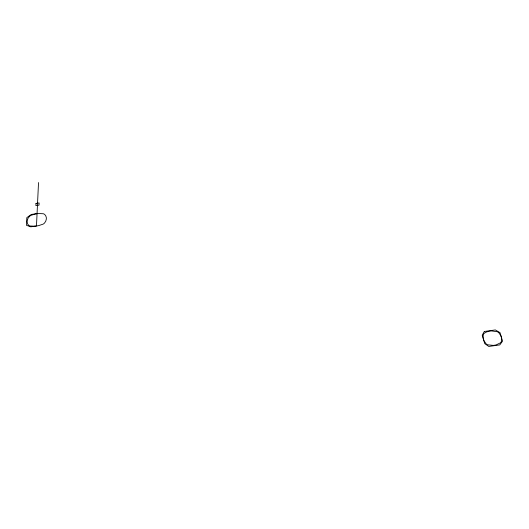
<?xml version="1.0" encoding="UTF-8"?>
<svg xmlns="http://www.w3.org/2000/svg" width="529" height="529" viewBox="0 0 529 529"><rect width="100%" height="100%" fill="white"/><g stroke="black" fill="none" stroke-linecap="round" stroke-linejoin="round"><path stroke-width="0.79" d="M38.524 182.551L36.475 226.015L30.761 226.822L26.45 225.308L26.814 217.65L31.343 214.437L37.063 213.637M34.735 226.194L29.981 225.989A5.561 3.657 -16.6 0 1 28.764 225.387L27.587 223.893L27.184 222.054A14.971 9.853 -16.6 0 1 27.303 220.328L27.984 218.345L29.412 216.467A6.123 4.034 -16.6 0 1 31.046 215.329L35.311 213.967A24.281 15.976 -16.6 0 1 38.458 213.518L43.272 213.742A6.09 4.007 -16.6 0 1 44.542 214.351L45.673 215.587L46.268 217.34A14.872 9.787 -16.6 0 1 46.268 219.383L45.686 221.36L44.357 223.205A5.561 3.657 -16.6 0 1 43.061 224.157L38.571 225.638A28.626 18.839 -16.6 0 1 34.735 226.187M482.997 336.047L483.202 338.084A28.626 21.008 2.7 0 0 484.075 340.921L486.29 344.035A5.561 4.08 2.7 0 0 487.678 344.809L493.207 345.377A14.872 10.911 2.7 0 0 496.142 344.895L500.408 342.852A6.09 4.47 2.7 0 0 501.261 341.727L501.704 340.008L501.499 337.945A24.281 17.814 2.7 0 0 500.778 335.624L498.741 332.655A6.123 4.497 2.7 0 0 497.075 331.663L491.487 330.956A14.971 10.983 2.7 0 0 489.008 331.266L486.376 332.014L484.247 333.283A5.561 4.08 2.7 0 0 483.407 334.368L482.997 336.047M35.992 203.414L35.886 205.589L39.014 205.153L39.113 202.977L35.992 203.414M484.319 331.478L482.223 335.161L484.743 343.619L488.776 346.449L499.793 344.908L502.55 341.126L500.031 332.668L495.329 329.937L484.319 331.478"/></g></svg>
